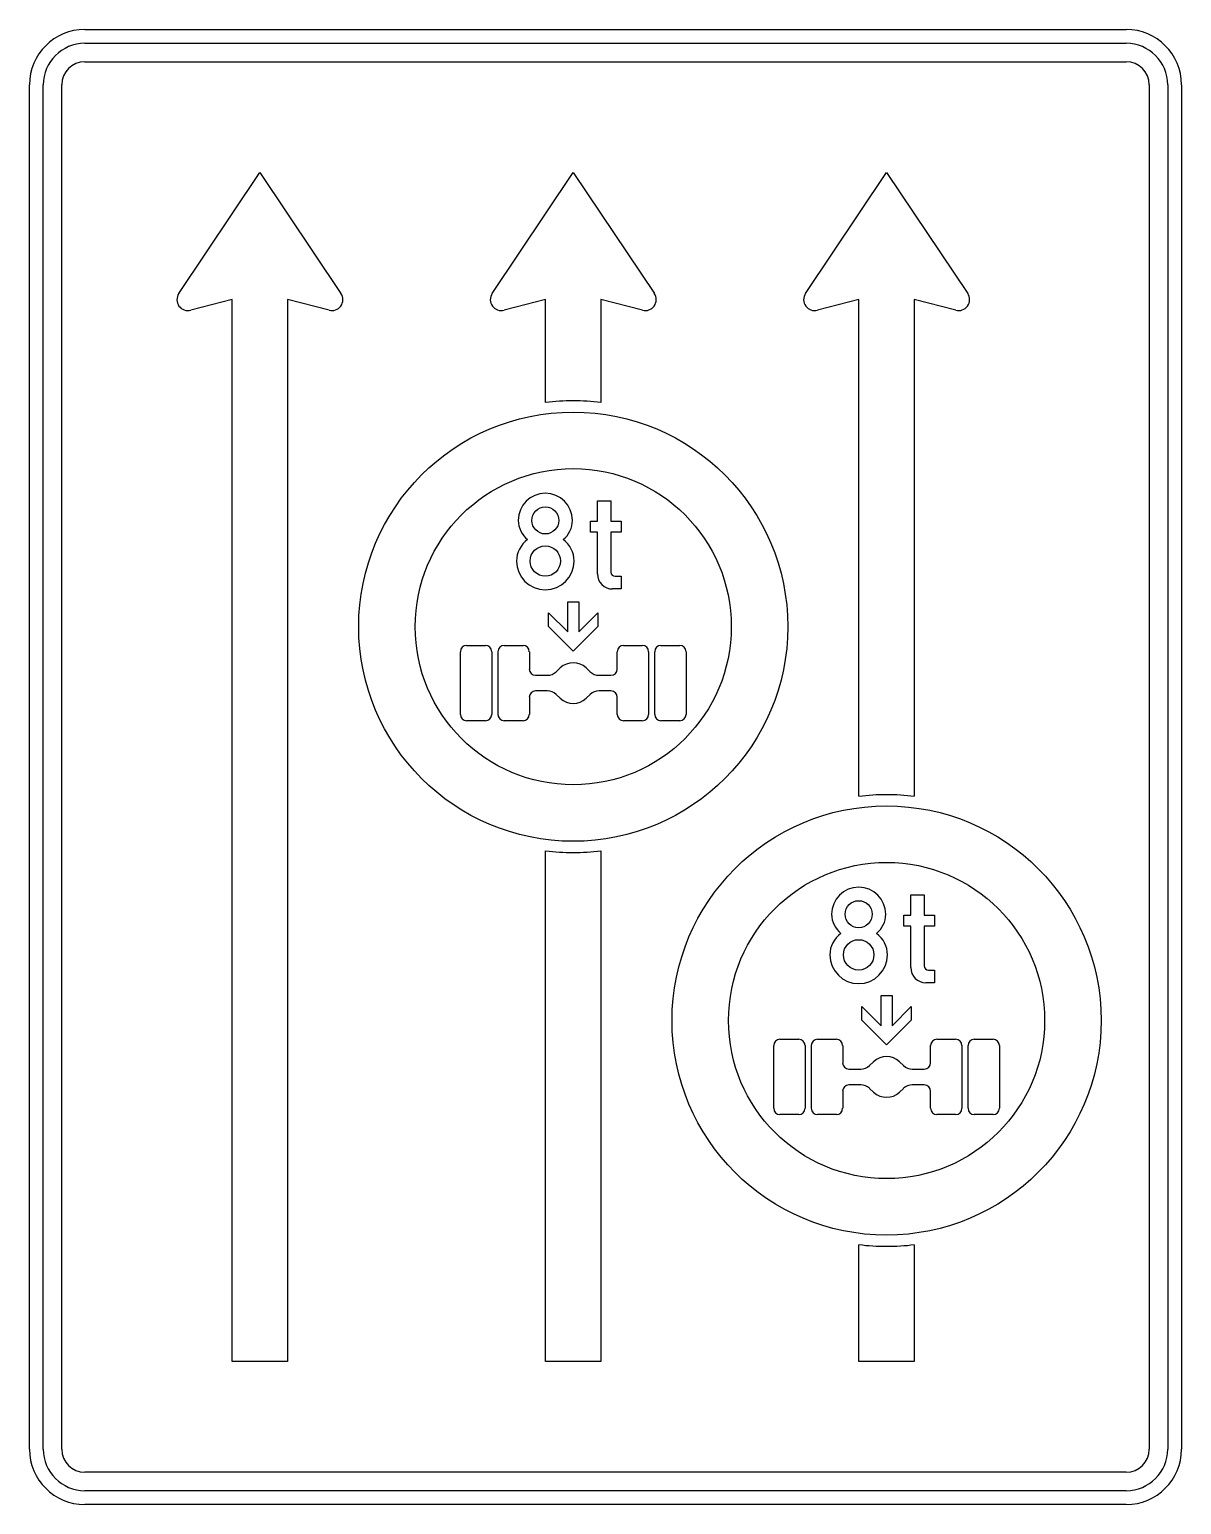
# Model space of a CAD drawing. Extents: x 0 to 1250, y 0 to 1600.
import ezdxf

# ---------------------------------------------------------------- set-up
doc = ezdxf.new("R2010")
doc.units = 0
doc.header["$LTSCALE"] = 25
doc.linetypes.add('AUSGEZOGEN', pattern=[0])
doc.layers.get('0').update_dxf_attribs({"linetype": 'AUSGEZOGEN'})

msp = doc.modelspace()

# ---------------------------------------------------------------- linework, layer by layer
for p, q in [((60, 1600), (1190, 1600)), ((60, 1585), (1190, 1585)), ((60, 1565), (1190, 1565)), ((0, 60), (0, 1540)), ((15, 60), (15, 1540)), ((35, 60), (35, 1540)), ((1215, 1540), (1215, 60)), ((1235, 1540), (1235, 60)), ((1250, 1540), (1250, 60)), ((162, 1313.7), (250, 1445)), ((250, 1445), (338, 1313.7)), ((502, 1313.7), (590, 1445)), ((590, 1445), (678, 1313.7)), ((842, 1313.7), (930, 1445)), ((930, 1445), (1018, 1313.7)), ((220, 1307), (175, 1295.4)), ((220, 155), (220, 1307)), ((325, 1295.4), (280, 1307)), ((280, 1307), (280, 155)), ((560, 1307), (515, 1295.4)), ((560, 1195.4), (560, 1307)), ((665, 1295.4), (620, 1307)), ((620, 1307), (620, 1195.4)), ((900, 1307), (855, 1295.4)), ((900, 768.2), (900, 1307)), ((1005, 1295.4), (960, 1307)), ((960, 1307), (960, 768.2)), ((616.2, 1066.6), (616.2, 1088.6)), ((616.2, 1088.6), (630.9, 1088.6)), ((630.9, 1088.6), (630.9, 1066.6)), ((530.3, 1067.5), (530.3, 1067.5)), ((589.1, 1067.5), (589.1, 1067.5)), ((608.8, 1054.6), (608.8, 1066.6)), ((608.8, 1066.6), (616.2, 1066.6)), ((630.9, 1066.6), (641.9, 1066.6)), ((641.9, 1066.6), (641.9, 1054.6)), ((579, 1046.6), (579, 1046.6)), ((616.2, 1054.6), (608.8, 1054.6)), ((616.2, 1009.6), (616.2, 1054.6)), ((641.9, 1054.6), (630.9, 1054.6)), ((630.9, 1054.6), (630.9, 1011.5)), ((528.5, 1023.4), (528.5, 1023.4)), ((591, 1023.4), (591, 1023.4)), ((641.9, 993.1), (632.7, 993.1)), ((635.5, 1006.9), (641.9, 1006.9)), ((641.9, 1006.9), (641.9, 993.1)), ((584, 946.6), (584, 979.3)), ((584, 979.3), (596, 979.3)), ((596, 979.3), (596, 946.6)), ((563.2, 952.5), (563.2, 967.4)), ((563.2, 967.4), (584, 946.6)), ((596, 946.6), (616.8, 967.4)), ((616.8, 967.4), (616.8, 952.5)), ((590, 925.7), (563.2, 952.5)), ((616.8, 952.5), (590, 925.7)), ((474.3, 931.8), (494.8, 931.8)), ((515.1, 931.8), (535.5, 931.8)), ((644.5, 931.8), (664.9, 931.8)), ((685.2, 931.8), (705.7, 931.8)), ((467.5, 857), (467.5, 925)), ((501.6, 925), (501.6, 857)), ((508.4, 857), (508.4, 925)), ((542.4, 925), (542.4, 906.3)), ((637.6, 906.3), (637.6, 925)), ((671.6, 925), (671.6, 857)), ((678.5, 857), (678.5, 925)), ((712.5, 925), (712.5, 857)), ((549.1, 899.5), (562.1, 899.5)), ((571.5, 903.3), (575.9, 907.5)), ((604.1, 907.5), (608.5, 903.3)), ((617.9, 899.5), (630.9, 899.5)), ((562.1, 882.5), (549.1, 882.5)), ((630.9, 882.5), (617.9, 882.5)), ((542.4, 875.7), (542.4, 857)), ((575.9, 874.5), (571.5, 878.7)), ((608.5, 878.7), (604.1, 874.5)), ((637.6, 857), (637.6, 875.7)), ((474.3, 850.2), (474.3, 850.2)), ((494.8, 850.2), (474.3, 850.2)), ((515.1, 850.2), (515.1, 850.2)), ((535.5, 850.2), (515.1, 850.2)), ((664.9, 850.2), (644.5, 850.2)), ((685.3, 850.2), (685.2, 850.2)), ((705.7, 850.2), (685.3, 850.2)), ((560, 155), (560, 709.1)), ((620, 709.1), (620, 155)), ((956.2, 639.3), (956.2, 661.4)), ((956.2, 661.4), (970.9, 661.4)), ((970.9, 661.4), (970.9, 639.3)), ((870.3, 640.3), (870.3, 640.3)), ((929.1, 640.3), (929.1, 640.3)), ((948.8, 627.4), (948.8, 639.3)), ((948.8, 639.3), (956.2, 639.3)), ((956.2, 627.4), (948.8, 627.4)), ((956.2, 582.4), (956.2, 627.4)), ((970.9, 639.3), (981.9, 639.3)), ((981.9, 627.4), (970.9, 627.4)), ((970.9, 627.4), (970.9, 584.2)), ((981.9, 639.3), (981.9, 627.4)), ((919, 619.4), (919, 619.4)), ((868.5, 596.2), (868.5, 596.2)), ((931, 596.2), (931, 596.2)), ((975.5, 579.6), (981.9, 579.6)), ((981.9, 579.6), (981.9, 565.8)), ((981.9, 565.8), (972.7, 565.8)), ((924, 519.3), (924, 552.1)), ((924, 552.1), (936, 552.1)), ((936, 552.1), (936, 519.3)), ((903.2, 525.3), (903.2, 540.1)), ((903.2, 540.1), (924, 519.3)), ((936, 519.3), (956.8, 540.1)), ((956.8, 540.1), (956.8, 525.3)), ((930, 498.5), (903.2, 525.3)), ((956.8, 525.3), (930, 498.5)), ((807.5, 429.8), (807.5, 497.8)), ((814.3, 504.6), (834.8, 504.6)), ((841.5, 497.8), (841.5, 429.8)), ((848.4, 429.8), (848.4, 497.8)), ((855.1, 504.6), (875.5, 504.6)), ((882.4, 497.8), (882.4, 479.1)), ((977.6, 479.1), (977.6, 497.8)), ((984.5, 504.6), (1004.9, 504.6)), ((1011.6, 497.8), (1011.6, 429.8)), ((1018.5, 429.8), (1018.5, 497.8)), ((1025.2, 504.6), (1045.7, 504.6)), ((1052.5, 497.8), (1052.5, 429.8)), ((911.5, 476.1), (915.9, 480.2)), ((944.1, 480.2), (948.5, 476.1)), ((889.1, 472.2), (902.1, 472.3)), ((957.9, 472.3), (970.9, 472.2)), ((882.4, 448.4), (882.4, 429.8)), ((902.1, 455.2), (889.1, 455.2)), ((915.9, 447.3), (911.5, 451.4)), ((948.5, 451.4), (944.1, 447.3)), ((970.9, 455.2), (957.9, 455.2)), ((977.6, 429.8), (977.6, 448.4)), ((814.3, 422.9), (814.3, 422.9)), ((834.8, 422.9), (814.3, 422.9)), ((855.1, 422.9), (855.1, 422.9)), ((875.5, 422.9), (855.1, 422.9)), ((1004.9, 422.9), (984.5, 422.9)), ((1025.3, 422.9), (1025.2, 422.9)), ((1045.7, 422.9), (1025.3, 422.9)), ((900, 155), (900, 281.8)), ((960, 281.8), (960, 155)), ((280, 155), (220, 155)), ((620, 155), (560, 155)), ((960, 155), (900, 155)), ((1190, 35), (60, 35)), ((1190, 15), (60, 15)), ((1190, 0), (60, 0))]:
    msp.add_line(p, q)
for centre, radius in [((590, 952.2), 232.8), ((590, 952.2), 171.5), ((559.7, 1067.5), 14.7), ((559.7, 1023.4), 16.5), ((930, 525), 232.8), ((930, 525), 171.5), ((899.7, 640.3), 14.7), ((899.7, 596.2), 16.5)]:
    msp.add_circle(centre, radius)
for centre, radius, start, end in [((60, 1540), 60, 90, 180), ((1190, 1540), 60, 0, 90), ((60, 1540), 45, 90, 180), ((1190, 1540), 45, 0, 90), ((60, 1540), 25, 90, 180), ((1190, 1540), 25, 0, 90), ((172, 1307), 12, 146.195, 284.475), ((328, 1307), 12, 255.525, 393.805), ((512, 1307), 12, 146.195, 284.475), ((668, 1307), 12, 255.525, 393.805), ((852, 1307), 12, 146.195, 284.475), ((1008, 1307), 12, 255.525, 393.805), ((590, 949.4), 247.8, 83.05, 96.95), ((559.7, 1067.5), 29.4, 0, 180), ((557, 1067.5), 26.6, 180, 231.6729), ((562.5, 1067.5), 26.6, 308.3271, 360), ((557, 1023.4), 28.5, 125.4604, 180), ((562.5, 1023.4), 28.5, 0, 54.5395), ((559.7, 1023.4), 31.2, 180, 360), ((632.7, 1009.6), 16.5, 180, 270), ((635.5, 1011.5), 4.59, 180, 270), ((474.3, 925), 6.8, 90, 180), ((494.8, 925), 6.8, 0, 90), ((515.1, 925), 6.8, 90, 180), ((535.5, 925), 6.8, 0, 90), ((644.5, 925), 6.8, 90, 180), ((664.9, 925), 6.8, 0, 90), ((685.2, 925), 6.8, 90, 180), ((705.7, 925), 6.8, 0, 90), ((590, 892.7), 20.4, 46.395, 133.605), ((549.1, 906.3), 6.8, 180, 270), ((562.1, 913.1), 13.6, 270, 313.605), ((617.9, 913.1), 13.6, 226.395, 270), ((630.9, 906.3), 6.8, 270, 360), ((549.1, 875.7), 6.8, 90, 180), ((562.1, 868.9), 13.6, 46.395, 90), ((617.9, 868.9), 13.6, 90, 133.605), ((630.9, 875.7), 6.8, 0, 90), ((590, 889.3), 20.4, 226.395, 313.605), ((474.3, 857), 6.8, 180, 270), ((494.8, 857), 6.8, 270, 360), ((515.1, 857), 6.8, 180, 270), ((535.5, 857), 6.8, 270, 360), ((644.5, 857), 6.8, 180, 270), ((664.9, 857), 6.8, 270, 360), ((685.2, 857), 6.8, 180, 270), ((705.7, 857), 6.8, 270, 360), ((930, 522.1), 247.8, 83.05, 96.95), ((590, 955.1), 247.8, 263.05, 276.95), ((899.7, 640.3), 29.4, 0, 180), ((897, 640.3), 26.6, 180, 231.6729), ((902.5, 640.3), 26.6, 308.3271, 360), ((897, 596.2), 28.5, 125.4604, 180), ((902.5, 596.2), 28.5, 0, 54.5395), ((899.7, 596.2), 31.2, 180, 360), ((972.7, 582.4), 16.5, 180, 270), ((975.5, 584.2), 4.59, 180, 270), ((814.3, 497.8), 6.8, 90, 180), ((834.8, 497.8), 6.8, 0, 90), ((855.1, 497.8), 6.8, 90, 180), ((875.5, 497.8), 6.8, 0, 90), ((984.5, 497.8), 6.8, 90, 180), ((1004.9, 497.8), 6.8, 0, 90), ((1025.2, 497.8), 6.8, 90, 180), ((1045.7, 497.8), 6.8, 0, 90), ((930, 465.4), 20.4, 46.395, 133.605), ((889.1, 479.1), 6.8, 180, 270), ((902.1, 485.9), 13.6, 270, 313.605), ((957.9, 485.9), 13.6, 226.395, 270), ((970.9, 479.1), 6.8, 270, 360), ((889.1, 448.4), 6.8, 90, 180), ((902.1, 441.6), 13.6, 46.395, 90), ((957.9, 441.6), 13.6, 90, 133.605), ((970.9, 448.4), 6.8, 0, 90), ((930, 462.1), 20.4, 226.395, 313.605), ((814.3, 429.8), 6.8, 180, 270), ((834.8, 429.8), 6.8, 270, 360), ((855.1, 429.8), 6.8, 180, 270), ((875.5, 429.8), 6.8, 270, 360), ((984.5, 429.8), 6.8, 180, 270), ((1004.9, 429.8), 6.8, 270, 360), ((1025.2, 429.8), 6.8, 180, 270), ((1045.7, 429.8), 6.8, 270, 360), ((930, 527.9), 247.8, 263.05, 276.95), ((60, 60), 60, 180, 270), ((60, 60), 45, 180, 270), ((60, 60), 25, 180, 270), ((1190, 60), 60, 270, 360), ((1190, 60), 45, 270, 360), ((1190, 60), 25, 270, 360)]:
    msp.add_arc(centre, radius, start, end)

doc.saveas('drawing.dxf')
